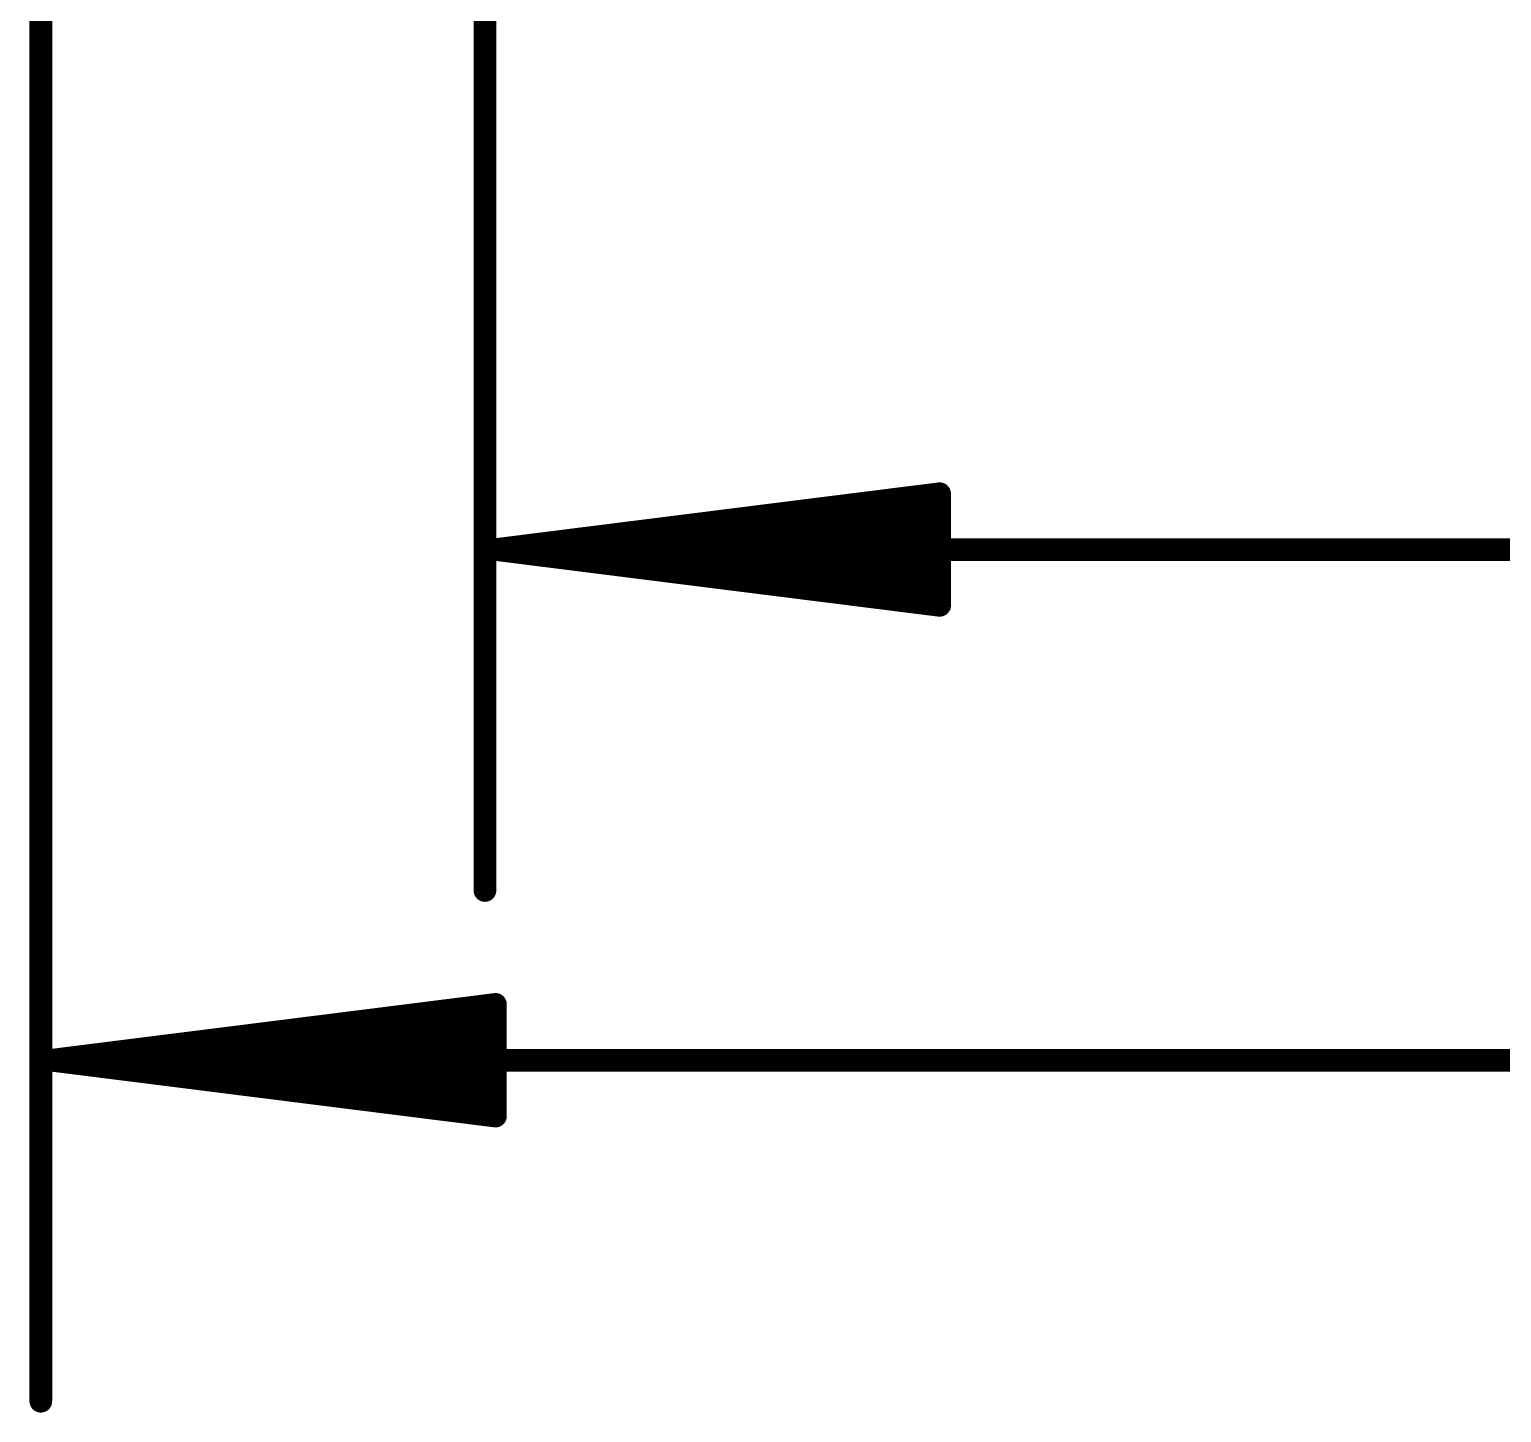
# Model space of a CAD drawing. Extents: x -8.6 to 30.2, y -8.2 to 38.7.
# Drawn here: x -0.07 to 8.35, y -8.24 to -0.33 of the extents above; entities that cross this region are included whole.
import ezdxf

# ---------------------------------------------------------------- set-up
doc = ezdxf.new("R2010")
doc.units = 0
doc.layers.add('47', color=253, linetype='CONTINUOUS')

msp = doc.modelspace()

# ---------------------------------------------------------------- linework, layer by layer
at = {"layer": '47', "const_width": 0.13}
for points in [[(0, 6.223), (0, -8.173)], [(2.54, 2.54), (2.54, -5.252)], [(2.605, -3.302), (5.14, -2.9828)], [(5.14, -2.9828), (5.14, -3.6212)], [(2.605, -3.302), (5.14, -3.042)], [(2.605, -3.302), (5.14, -3.172)], [(22.795, -3.302), (2.605, -3.302)], [(5.14, -3.6212), (2.605, -3.302)], [(5.14, -3.432), (2.605, -3.302)], [(5.14, -3.562), (2.605, -3.302)], [(0.065, -6.223), (2.6, -5.9038)], [(2.6, -5.9038), (2.6, -6.5422)], [(0.065, -6.223), (2.6, -5.963)], [(0.065, -6.223), (2.6, -6.093)], [(25.335, -6.223), (0.065, -6.223)], [(2.6, -6.5422), (0.065, -6.223)], [(2.6, -6.353), (0.065, -6.223)], [(2.6, -6.483), (0.065, -6.223)]]:
    msp.add_lwpolyline(points, dxfattribs=at)
at = {"layer": '47', "const_width": 0.065}
for points in [[(5.1725, -2.9828, 1), (5.1075, -2.9828)], [(5.1441, -3.015, 1), (5.1359, -2.9505)], [(5.1433, -3.0743, 1), (5.1367, -3.0097)], [(5.1417, -3.2045, 1), (5.1383, -3.1395)], [(2.605, -3.2695, 1), (2.605, -3.3345)], [(2.6091, -3.2698, 1), (2.6009, -3.3342)], [(2.6033, -3.2695, 1), (2.6067, -3.3345)], [(2.6067, -3.2695, 1), (2.6033, -3.3345)], [(2.6083, -3.2697, 1), (2.6017, -3.3343)], [(2.6017, -3.2697, 1), (2.6083, -3.3343)], [(2.6009, -3.2698, 1), (2.6091, -3.3342)], [(5.1383, -3.4645, 1), (5.1417, -3.3995)], [(5.1367, -3.5943, 1), (5.1433, -3.5297)], [(5.1075, -3.6212, 1), (5.1725, -3.6212)], [(5.1359, -3.6535, 1), (5.1441, -3.589)], [(2.5075, -5.252, 1), (2.5725, -5.252)], [(2.6325, -5.9038, 1), (2.5675, -5.9038)], [(2.6041, -5.936, 1), (2.5959, -5.8715)], [(2.6033, -5.9953, 1), (2.5967, -5.9307)], [(2.6017, -6.1255, 1), (2.5983, -6.0605)], [(0.065, -6.1905, 1), (0.065, -6.2555)], [(0.0691, -6.1908, 1), (0.0609, -6.2552)], [(0.0633, -6.1905, 1), (0.0667, -6.2555)], [(0.0667, -6.1905, 1), (0.0633, -6.2555)], [(0.0683, -6.1907, 1), (0.0617, -6.2553)], [(0.0617, -6.1907, 1), (0.0683, -6.2553)], [(0.0609, -6.1908, 1), (0.0691, -6.2552)], [(2.5983, -6.3855, 1), (2.6017, -6.3205)], [(2.5959, -6.5745, 1), (2.6041, -6.51)], [(2.5967, -6.5153, 1), (2.6033, -6.4507)], [(2.5675, -6.5422, 1), (2.6325, -6.5422)], [(-0.0325, -8.173, 1), (0.0325, -8.173)]]:
    msp.add_lwpolyline(points, format="xyb", dxfattribs=at)

doc.saveas('drawing.dxf')
